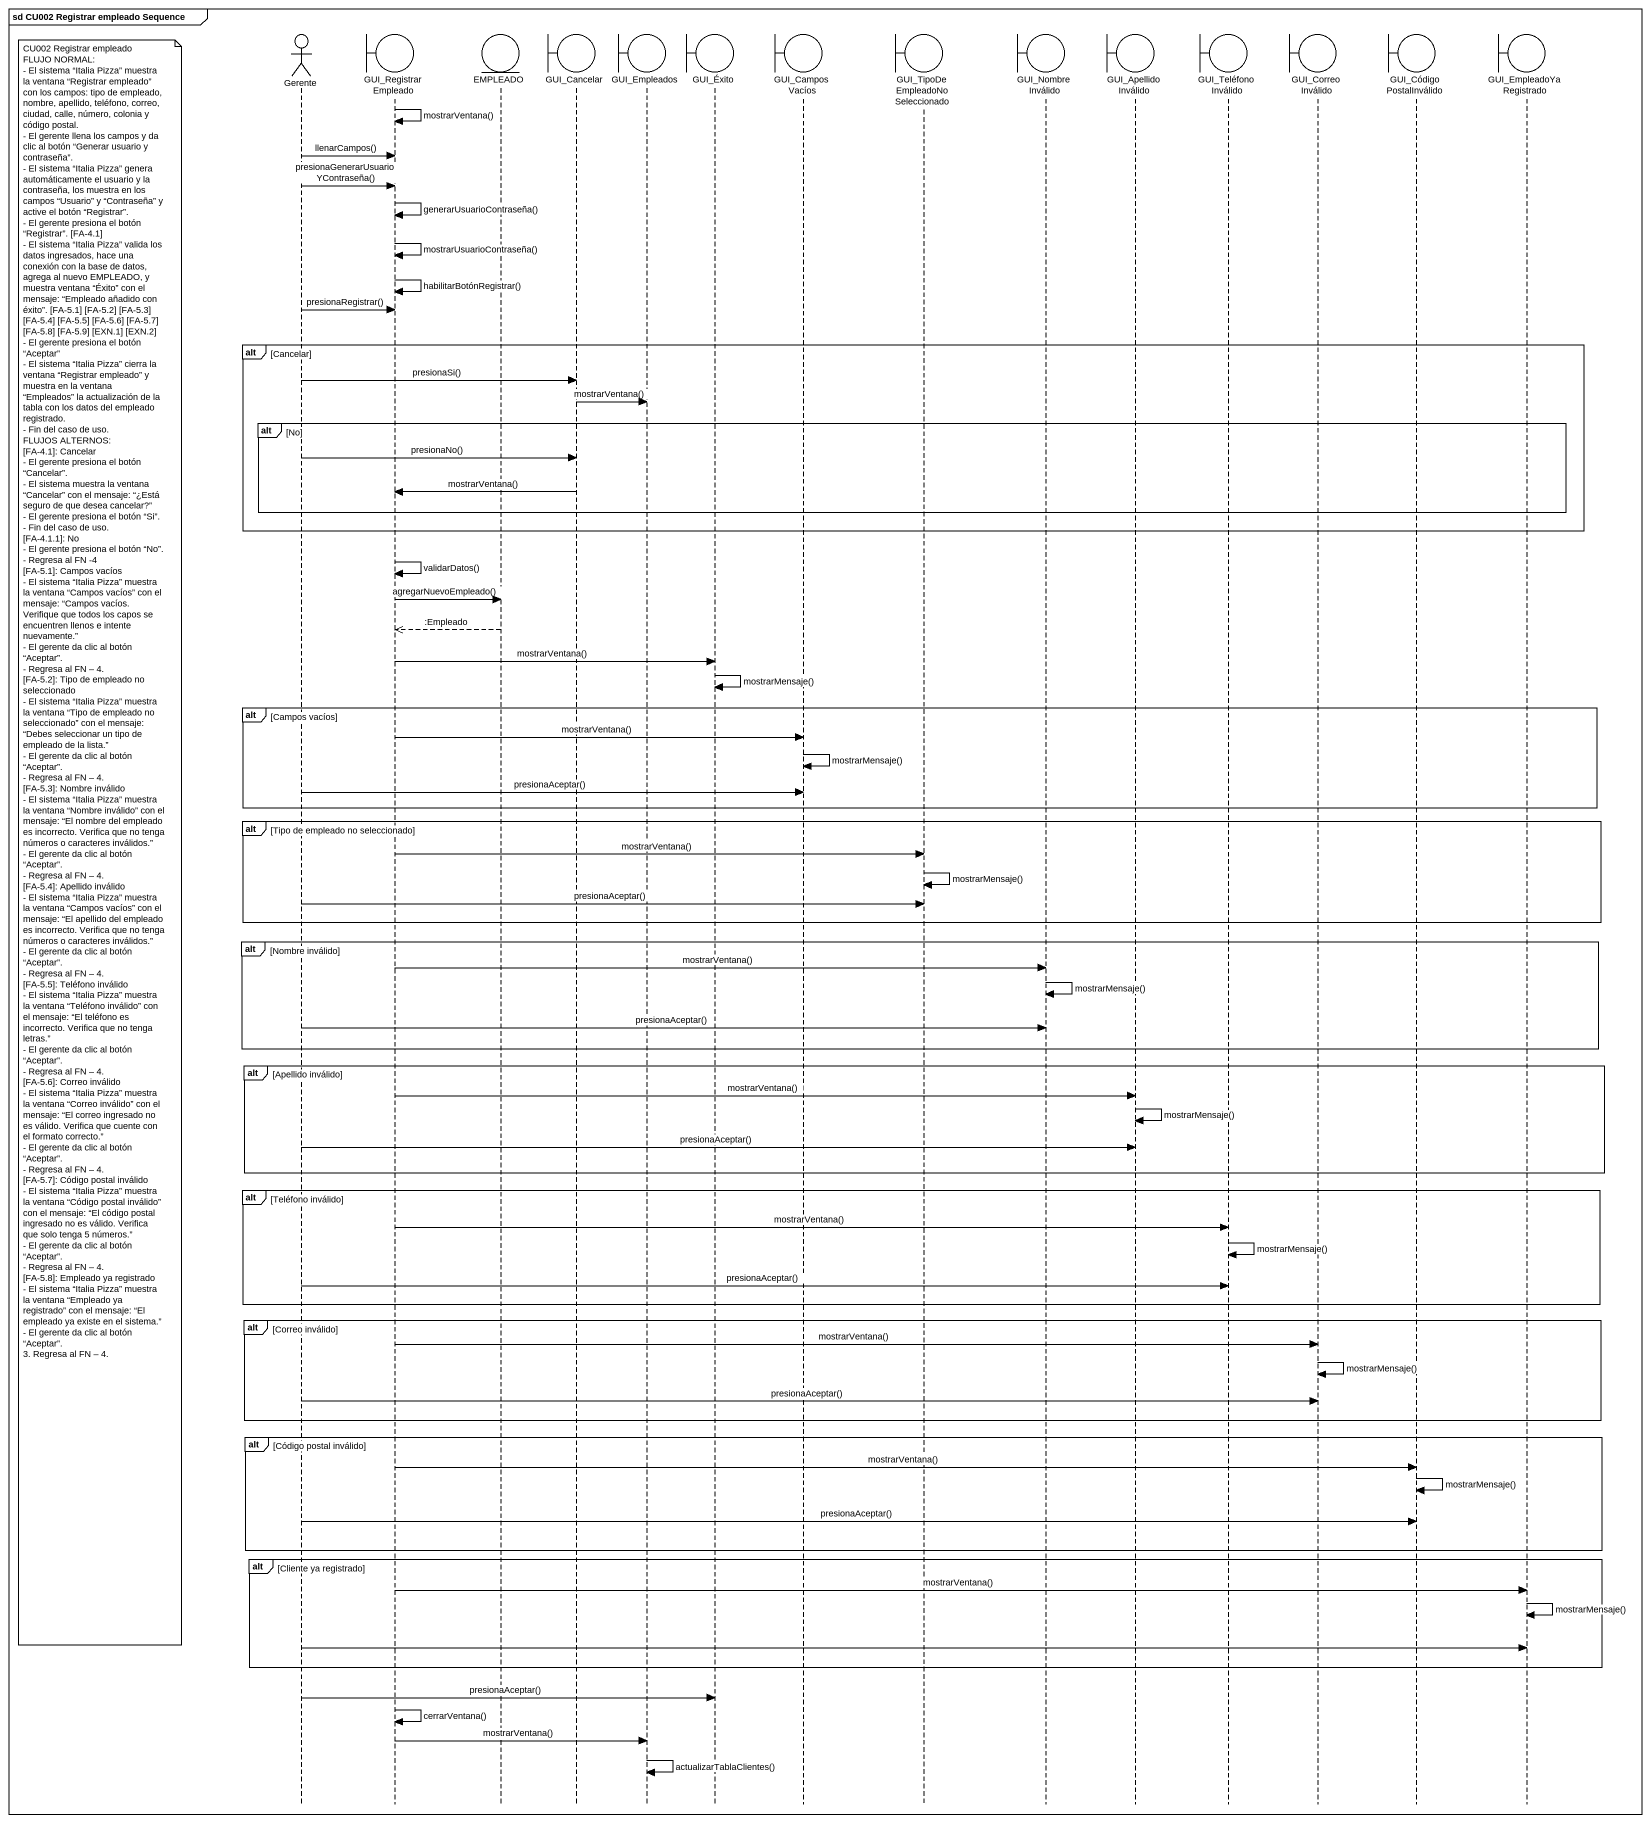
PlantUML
@startuml
mainframe sd CU002 Registrar empleado Sequence
hide footbox
actor Gerente
boundary GUI_RegistrarEmpleado
entity EMPLEADO
boundary GUI_Cancelar
boundary GUI_Empleados
boundary GUI_Éxito
boundary GUI_CamposVacíos
boundary "GUI_TipoDeEmpleadoNoSeleccionado" as GUI_TipoDeEmpleadoNoSeleccio
boundary GUI_NombreInválido
boundary GUI_ApellidoInválido
boundary GUI_TeléfonoInválido
boundary GUI_CorreoInválido
boundary GUI_CódigoPostalInválido
boundary GUI_EmpleadoYaRegistrado

GUI_RegistrarEmpleado -> GUI_RegistrarEmpleado : mostrarVentana()
Gerente -> GUI_RegistrarEmpleado : llenarCampos()
Gerente -> GUI_RegistrarEmpleado : presionaGenerarUsuarioYContraseña()
GUI_RegistrarEmpleado -> GUI_RegistrarEmpleado : generarUsuarioContraseña()
GUI_RegistrarEmpleado -> GUI_RegistrarEmpleado : mostrarUsuarioContraseña()
GUI_RegistrarEmpleado -> GUI_RegistrarEmpleado : habilitarBotónRegistrar()
Gerente -> GUI_RegistrarEmpleado : presionaRegistrar()
alt Cancelar
  Gerente -> GUI_Cancelar : presionaSi()
  GUI_Cancelar -> GUI_Empleados : mostrarVentana()
  alt No
    Gerente -> GUI_Cancelar : presionaNo()
    GUI_Cancelar -> GUI_RegistrarEmpleado : mostrarVentana()
  end
end
GUI_RegistrarEmpleado -> GUI_RegistrarEmpleado : validarDatos()
GUI_RegistrarEmpleado -> EMPLEADO : agregarNuevoEmpleado()
EMPLEADO -->> GUI_RegistrarEmpleado : :Empleado
GUI_RegistrarEmpleado -> GUI_Éxito : mostrarVentana()
GUI_Éxito -> GUI_Éxito : mostrarMensaje()
alt Campos vacíos
  GUI_RegistrarEmpleado -> GUI_CamposVacíos : mostrarVentana()
  GUI_CamposVacíos -> GUI_CamposVacíos : mostrarMensaje()
  Gerente -> GUI_CamposVacíos : presionaAceptar()
end
alt Tipo de empleado no seleccionado
  note left of Gerente
    CU002 Registrar empleado
    FLUJO NORMAL:
    - El sistema “Italia Pizza” muestra la ventana “Registrar empleado” con los campos: tipo de empleado, nombre, apellido, teléfono, correo, ciudad, calle, número, colonia y código postal.
    - El gerente llena los campos y da clic al botón “Generar usuario y contraseña”.
    - El sistema “Italia Pizza” genera automáticamente el usuario y la contraseña, los muestra en los campos “Usuario” y “Contraseña” y active el botón “Registrar”.
    - El gerente presiona el botón “Registrar”. [FA-4.1]
    - El sistema “Italia Pizza” valida los datos ingresados, hace una conexión con la base de datos, agrega al nuevo EMPLEADO, y muestra ventana “Éxito” con el mensaje: “Empleado añadido con éxito”. [FA-5.1] [FA-5.2] [FA-5.3] [FA-5.4] [FA-5.5] [FA-5.6] [FA-5.7] [FA-5.8] [FA-5.9] [EXN.1] [EXN.2]
    - El gerente presiona el botón “Aceptar”
    - El sistema “Italia Pizza” cierra la ventana “Registrar empleado” y muestra en la ventana “Empleados” la actualización de la tabla con los datos del empleado registrado.
    - Fin del caso de uso.
    FLUJOS ALTERNOS:
    [FA-4.1]: Cancelar
    - El gerente presiona el botón “Cancelar”.
    - El sistema muestra la ventana “Cancelar” con el mensaje: “¿Está seguro de que desea cancelar?”
    - El gerente presiona el botón “Si”.
    - Fin del caso de uso.
    [FA-4.1.1]: No
    - El gerente presiona el botón “No”.
    - Regresa al FN -4
    [FA-5.1]: Campos vacíos
    - El sistema “Italia Pizza” muestra la ventana “Campos vacíos” con el mensaje: “Campos vacíos. Verifique que todos los capos se encuentren llenos e intente nuevamente.”
    - El gerente da clic al botón “Aceptar”.
    - Regresa al FN – 4.
    [FA-5.2]: Tipo de empleado no seleccionado
    - El sistema “Italia Pizza” muestra la ventana “Tipo de empleado no seleccionado” con el mensaje: “Debes seleccionar un tipo de empleado de la lista.”
    - El gerente da clic al botón “Aceptar”.
    - Regresa al FN – 4.
    [FA-5.3]: Nombre inválido
    - El sistema “Italia Pizza” muestra la ventana “Nombre inválido” con el mensaje: “El nombre del empleado es incorrecto. Verifica que no tenga números o caracteres inválidos.”
    - El gerente da clic al botón “Aceptar”.
    - Regresa al FN – 4.
    [FA-5.4]: Apellido inválido
    - El sistema “Italia Pizza” muestra la ventana “Campos vacíos” con el mensaje: “El apellido del empleado es incorrecto. Verifica que no tenga números o caracteres inválidos.”
    - El gerente da clic al botón “Aceptar”.
    - Regresa al FN – 4.
    [FA-5.5]: Teléfono inválido
    - El sistema “Italia Pizza” muestra la ventana “Teléfono inválido” con el mensaje: “El teléfono es incorrecto. Verifica que no tenga letras.”
    - El gerente da clic al botón “Aceptar”.
    - Regresa al FN – 4.
    [FA-5.6]: Correo inválido
    - El sistema “Italia Pizza” muestra la ventana “Correo inválido” con el mensaje: “El correo ingresado no es válido. Verifica que cuente con el formato correcto.”
    - El gerente da clic al botón “Aceptar”.
    - Regresa al FN – 4.
    [FA-5.7]: Código postal inválido
    - El sistema “Italia Pizza” muestra la ventana “Código postal inválido” con el mensaje: “El código postal ingresado no es válido. Verifica que solo tenga 5 números.”
    - El gerente da clic al botón “Aceptar”.
    - Regresa al FN – 4.
    [FA-5.8]: Empleado ya registrado
    - El sistema “Italia Pizza” muestra la ventana “Empleado ya registrado” con el mensaje: “El empleado ya existe en el sistema.”
    - El gerente da clic al botón “Aceptar”.
    3. Regresa al FN – 4.
  end note
  GUI_RegistrarEmpleado -> GUI_TipoDeEmpleadoNoSeleccio : mostrarVentana()
  GUI_TipoDeEmpleadoNoSeleccio -> GUI_TipoDeEmpleadoNoSeleccio : mostrarMensaje()
  Gerente -> GUI_TipoDeEmpleadoNoSeleccio : presionaAceptar()
end
alt Nombre inválido
  GUI_RegistrarEmpleado -> GUI_NombreInválido : mostrarVentana()
  GUI_NombreInválido -> GUI_NombreInválido : mostrarMensaje()
  Gerente -> GUI_NombreInválido : presionaAceptar()
end
alt Apellido inválido
  GUI_RegistrarEmpleado -> GUI_ApellidoInválido : mostrarVentana()
  GUI_ApellidoInválido -> GUI_ApellidoInválido : mostrarMensaje()
  Gerente -> GUI_ApellidoInválido : presionaAceptar()
end
alt Teléfono inválido
  GUI_RegistrarEmpleado -> GUI_TeléfonoInválido : mostrarVentana()
  GUI_TeléfonoInválido -> GUI_TeléfonoInválido : mostrarMensaje()
  Gerente -> GUI_TeléfonoInválido : presionaAceptar()
end
alt Correo inválido
  GUI_RegistrarEmpleado -> GUI_CorreoInválido : mostrarVentana()
  GUI_CorreoInválido -> GUI_CorreoInválido : mostrarMensaje()
  Gerente -> GUI_CorreoInválido : presionaAceptar()
end
alt Código postal inválido
  GUI_RegistrarEmpleado -> GUI_CódigoPostalInválido : mostrarVentana()
  GUI_CódigoPostalInválido -> GUI_CódigoPostalInválido : mostrarMensaje()
  Gerente -> GUI_CódigoPostalInválido : presionaAceptar()
end
alt Cliente ya registrado
  GUI_RegistrarEmpleado -> GUI_EmpleadoYaRegistrado : mostrarVentana()
  GUI_EmpleadoYaRegistrado -> GUI_EmpleadoYaRegistrado : mostrarMensaje()
  Gerente -> GUI_EmpleadoYaRegistrado
end
Gerente -> GUI_Éxito : presionaAceptar()
GUI_RegistrarEmpleado -> GUI_RegistrarEmpleado : cerrarVentana()
GUI_RegistrarEmpleado -> GUI_Empleados : mostrarVentana()
GUI_Empleados -> GUI_Empleados : actualizarTablaClientes()
@enduml
